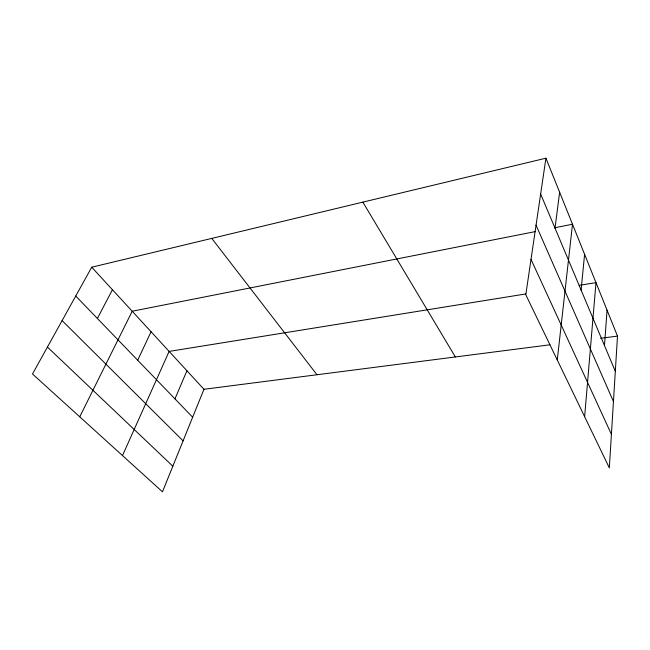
<?xml version="1.0" encoding="UTF-8"?>
<svg xmlns="http://www.w3.org/2000/svg" width="650" height="650" viewBox="0 0 650 650"><rect width="100%" height="100%" fill="white"/><g stroke="black" fill="none" stroke-linecap="round" stroke-linejoin="round"><path stroke-width="0.97" d="M545.927 158.186L617.5 336.115L609.334 467.894L525.801 294.759L545.927 158.186L91.731 267.215L32.5 373.986L162.476 491.814L203.954 389.277L549.908 344.801M604.484 345.581L607.059 310.156M584.634 416.699L595.993 282.636L579.215 285.342M581.1 290.087L584.594 254.321M557.269 359.978L572.504 224.25L554.816 227.744M555.019 228.166L559.634 192.27M174.964 398.873L186.924 370.76M122.492 455.569L169.13 351.406L525.785 293.946M137.67 360.222L151.076 331.768M79.747 416.812L132.202 311.236L535.161 231.627M97.378 318.459L112.442 289.738M600.616 338.284L617.5 336.115M47.434 347.076L172.835 466.204M62.116 320.596L183.089 440.863M75.741 296.034L192.652 417.211M91.731 267.215L203.954 389.277M211.778 238.404L316.989 374.749M362.854 202.134L455.358 356.956M531.017 259.358L611.414 434.322M536.055 225.184L613.446 401.529M540.646 194.049L615.322 371.312"/></g></svg>
